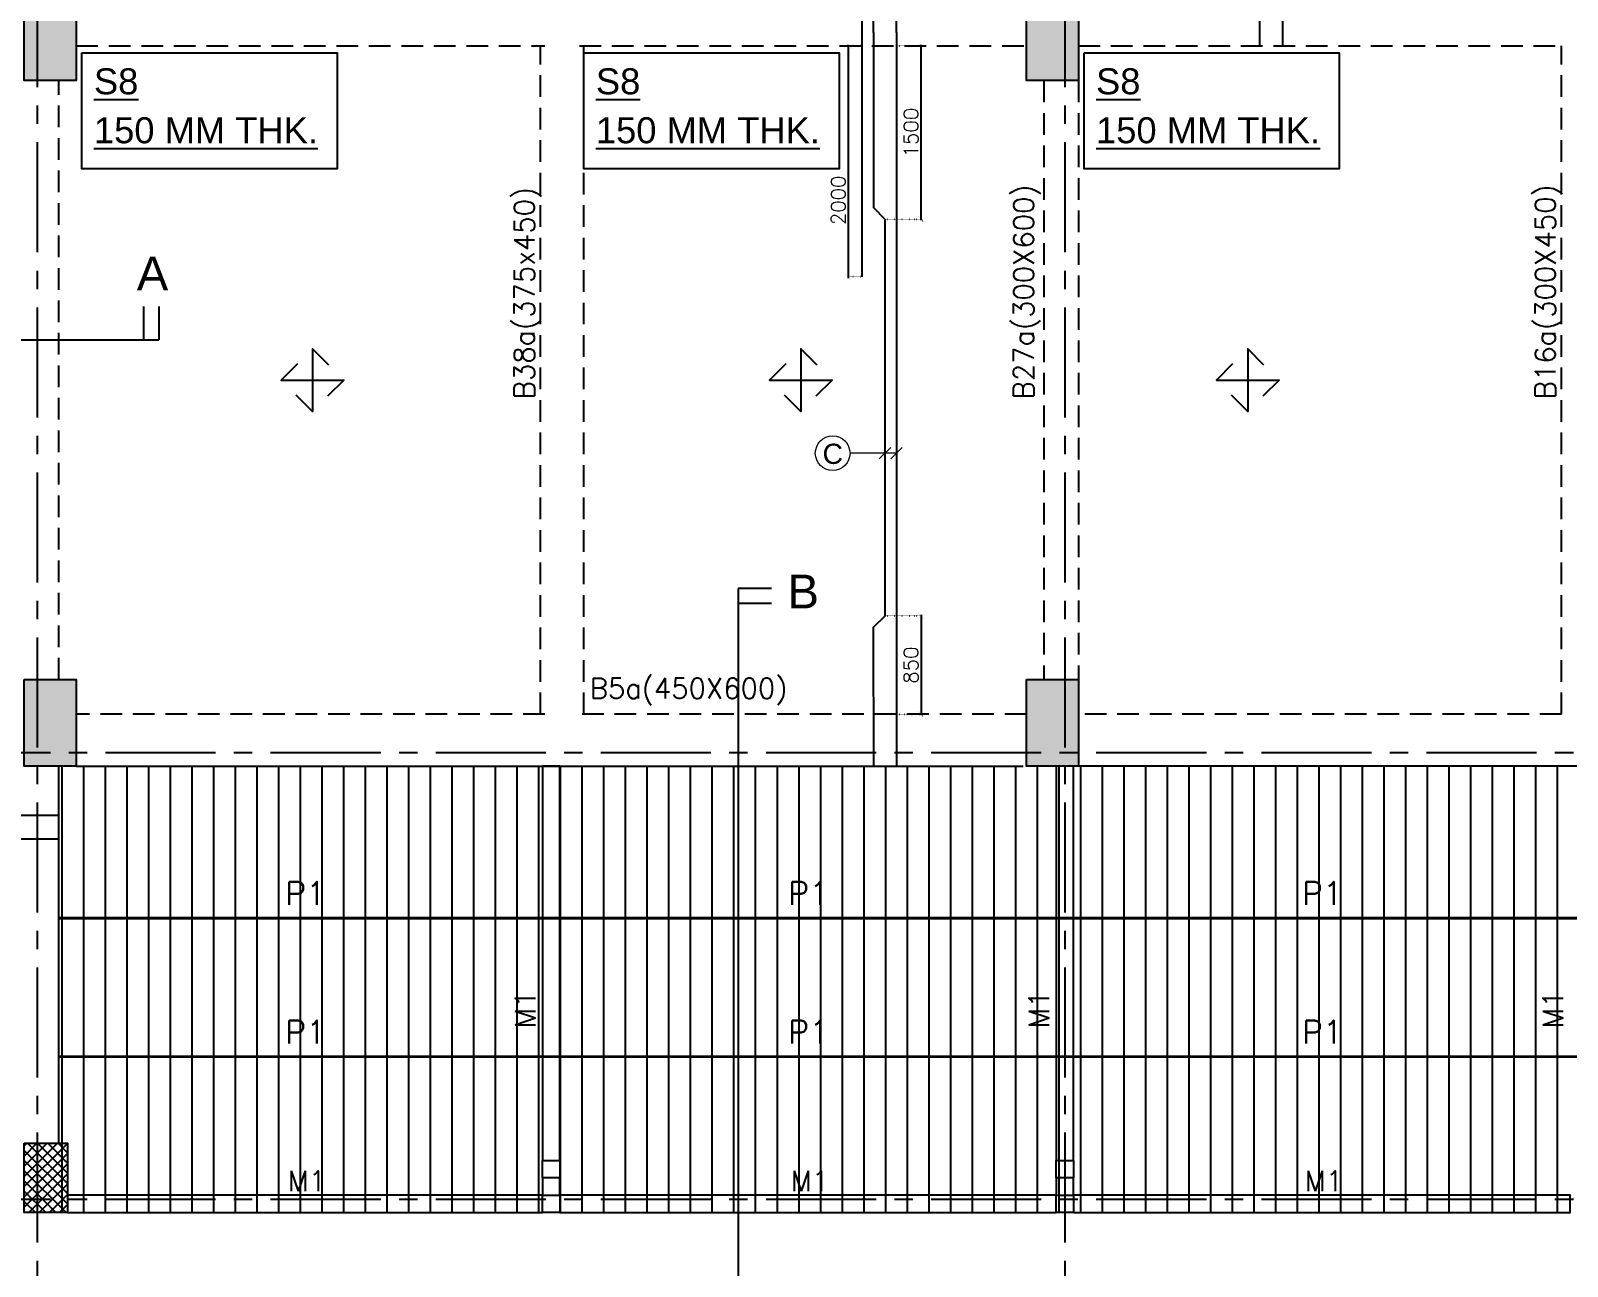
# Model space of a CAD drawing. Header units: millimetres. Extents: x 1921121 to 2008675, y -1544779 to -1482871.
# Drawn here: x 1956858 to 1970152, y -1523700 to -1513003 of the extents above; entities that cross this region are included whole.
import ezdxf

# ---------------------------------------------------------------- set-up
doc = ezdxf.new("R2010")
doc.units = ezdxf.units.MM
doc.header["$MEASUREMENT"] = 0
doc.header["$PDMODE"] = 98
for name, pattern in [('1', [0]), ('ACAD_ISO02W100', [15, 12, -3]), ('CENTER2', [28.575, 19.05, -3.175, 3.175, -3.175]), ('CONTINOUS', [0]), ('DOT', [0.25, 0, -0.25]), ('HIDDEN', [0.375, 0.25, -0.125])]:
    doc.linetypes.add(name, pattern=pattern)
for name, color, linetype in [('BEAM NO', 7, '1'), ('BEAM-300X1075', 211, 'Continuous'), ('BEAM-300X450', 6, 'Continuous'), ('BEAM-300X600', 4, 'Continuous'), ('BEAM-450X600', 22, 'Continuous'), ('COL.NO.', 6, 'Continuous'), ('DIM', 191, 'Continuous'), ('Hatch', 8, 'Continuous'), ('s-steel', 1, 'Continuous'), ('SHED', 7, 'Continuous'), ('SLAB NO.', 4, 'Continuous'), ('STEEL', 1, 'Continuous'), ('STR.COLUMN', 1, 'Continuous'), ('Text', 7, 'Continuous')]:
    doc.layers.add(name, color=color, linetype=linetype)
for name, color, linetype, lineweight in [('BRICK WALL_MOFA', 8, 'Continuous', 30), ('CENTER_LINE', 8, 'CENTER2', 25), ('GRID', 252, 'ACAD_ISO02W100', 9), ('LEADER', 191, 'Continuous', 15), ('S-B5-230X600', 120, 'HIDDEN', 25), ('SLAB STEEL MARK', 133, 'Continuous', 30)]:
    doc.layers.add(name, color=color, linetype=linetype, lineweight=lineweight)
doc.layers.add('REV CLOUD_MOFA', color=7, linetype='Continuous', true_color=0xff0f0f)
doc.styles.add('DEEPAK', font='arial.ttf')
doc.styles.add('ROMANS', font='romans.shx')
doc.styles.add('RS', font='romans.shx', dxfattribs={"width": 0.9})
doc.styles.add('style1', font='arial.ttf')
doc.dimstyles.new('KRUNAL-MM', dxfattribs={"dimtxt": 50, "dimasz": 35, "dimexe": 25, "dimexo": 0, "dimgap": 15, "dimtad": 1, "dimdec": 0, "dimzin": 0, "dimdsep": 46, "dimtxsty": 'RS', "dimblk": 'OBLIQUE', "dimcen": 0, "dimdle": 25, "dimclrd": 256, "dimclre": 256, "dimclrt": 7, "dimadec": 0, "dimazin": 0, "dimtfac": 1, "dimtdec": 0, "dimtix": 1, "dimtmove": 0, "dimatfit": 2, "dimfxl": 1, "dimtolj": 1, "dimtzin": 0, "dimlwd": -1, "dimlwe": -1, "dimarcsym": 0})
doc.dimstyles.new('pag', dxfattribs={"dimtxt": 180, "dimasz": 150, "dimexe": 100, "dimexo": 0, "dimgap": 50, "dimtad": 1, "dimdec": 0, "dimzin": 0, "dimdsep": 46, "dimtxsty": 'ROMANS', "dimblk": 'OBLIQUE', "dimcen": 0, "dimdle": 100, "dimclrd": 256, "dimclre": 256, "dimclrt": 256, "dimadec": 0, "dimazin": 0, "dimtfac": 1, "dimtdec": 0, "dimtmove": 2, "dimatfit": 3, "dimfxl": 1, "dimtolj": 1, "dimtzin": 0, "dimlwd": -1, "dimlwe": -1, "dimarcsym": 0})

# ---------------------------------------------------------------- blocks, each defined once
blk = doc.blocks.new('FIRST FLOOR COLUMNS')
at = {"layer": 'CENTER_LINE', "ltscale": 50}
for p, q in [((29335, -29628), (29335, 16038)), ((38225, -29628), (38225, 16038)), ((68022, -18245), (-4699, -18245)), ((68022, -22110), (-4699, -22110))]:
    blk.add_line(p, q, dxfattribs=at)
blk = doc.blocks.new('*U4')
at = {"layer": 'STEEL'}
for points in [[(707738, 27916), (707888, 27766), (707888, 28344), (708038, 28194)], [(707749, 28205), (707599, 28055), (708177, 28055), (708027, 27905)]]:
    blk.add_lwpolyline(points, dxfattribs=at)
blk = doc.blocks.new('_Oblique')
at = {"color": 0, "linetype": 'ByBlock', "lineweight": -2}
blk.add_line((-0.5, -0.5), (0.5, 0.5), dxfattribs=at)
blk = doc.blocks.new('*D151')
at = {"layer": 'Defpoints', "color": 0, "linetype": 'DOT', "ltscale": 5, "transparency": 16777216}
for p in [(1964248, -1518070), (1964348, -1518920), (1964561, -1518920)]:
    blk.add_point(p, dxfattribs=at)
at = {"layer": 'DIM', "color": 191, "linetype": 'DOT', "ltscale": 5, "transparency": 16777216}
for p, q in [((1964258, -1518070), (1964571, -1518070)), ((1964358, -1518920), (1964571, -1518920))]:
    blk.add_line(p, q, dxfattribs=at)
at = {"layer": 'DIM', "color": 191, "ltscale": 5, "transparency": 16777216}
blk.add_line((1964561, -1518060), (1964561, -1518930), dxfattribs=at)
at = {"layer": 'DIM', "color": 191, "linetype": 'DOT', "ltscale": 5, "transparency": 16777216, "xscale": 50, "yscale": 50, "zscale": 50}
for p, rotation in [((1964561, -1518070), 90), ((1964561, -1518920), 270)]:
    blk.add_blockref('_Oblique', p, dxfattribs=dict(at, rotation=rotation))
at = {"layer": 'DIM', "color": 7, "linetype": 'DOT', "ltscale": 5, "transparency": 16777216, "insert": (1964473, -1518495), "char_height": 125, "attachment_point": 5, "rotation": 90, "style": 'ROMANS'}
blk.add_mtext('\\A1;850', dxfattribs=at)
blk = doc.blocks.new('*D152')
at = {"layer": 'Defpoints', "color": 0, "linetype": 'DOT', "ltscale": 5, "transparency": 16777216}
for p in [(1964348, -1513135), (1964561, -1513135), (1964248, -1514635)]:
    blk.add_point(p, dxfattribs=at)
at = {"layer": 'DIM', "color": 191, "linetype": 'DOT', "ltscale": 5, "transparency": 16777216}
for p, q in [((1964358, -1513135), (1964571, -1513135)), ((1964258, -1514635), (1964571, -1514635))]:
    blk.add_line(p, q, dxfattribs=at)
at = {"layer": 'DIM', "color": 191, "ltscale": 5, "transparency": 16777216}
blk.add_line((1964561, -1514645), (1964561, -1513125), dxfattribs=at)
at = {"layer": 'DIM', "color": 191, "linetype": 'DOT', "ltscale": 5, "transparency": 16777216, "xscale": 50, "yscale": 50, "zscale": 50}
for p, rotation in [((1964561, -1513135), 90), ((1964561, -1514635), 270)]:
    blk.add_blockref('_Oblique', p, dxfattribs=dict(at, rotation=rotation))
at = {"layer": 'DIM', "color": 7, "linetype": 'DOT', "ltscale": 5, "transparency": 16777216, "insert": (1964474, -1513885), "char_height": 125, "attachment_point": 5, "rotation": 90, "style": 'ROMANS'}
blk.add_mtext('\\A1;1500', dxfattribs=at)
blk = doc.blocks.new('*D154')
at = {"layer": 'Defpoints', "color": 0, "linetype": 'DOT', "ltscale": 5, "transparency": 16777216}
for p in [(1963933, -1513135), (1964048, -1513135), (1964048, -1515135)]:
    blk.add_point(p, dxfattribs=at)
at = {"layer": 'DIM', "color": 191, "linetype": 'DOT', "ltscale": 5, "transparency": 16777216}
for p, q in [((1964038, -1513135), (1963923, -1513135)), ((1964038, -1515135), (1963923, -1515135))]:
    blk.add_line(p, q, dxfattribs=at)
at = {"layer": 'DIM', "color": 191, "ltscale": 5, "transparency": 16777216}
blk.add_line((1963933, -1515145), (1963933, -1513125), dxfattribs=at)
at = {"layer": 'DIM', "color": 191, "linetype": 'DOT', "ltscale": 5, "transparency": 16777216, "xscale": 50, "yscale": 50, "zscale": 50}
for p, rotation in [((1963933, -1513135), 90), ((1963933, -1515135), 270)]:
    blk.add_blockref('_Oblique', p, dxfattribs=dict(at, rotation=rotation))
at = {"layer": 'DIM', "color": 7, "linetype": 'DOT', "ltscale": 5, "transparency": 16777216, "insert": (1963845, -1514472), "char_height": 125, "attachment_point": 5, "rotation": 90, "style": 'ROMANS'}
blk.add_mtext('\\A1;2000', dxfattribs=at)
blk = doc.blocks.new('ARCH COL')
at = {"layer": 'STR.COLUMN', "transparency": 33554687}
h = blk.add_hatch(color=256, dxfattribs=at)
h.dxf.hatch_style = 1
h.paths.add_polyline_path([(262022, -12425), (262472, -12425), (262472, -11675), (262022, -11675)])
h = blk.add_hatch(color=256, dxfattribs=at)
h.dxf.hatch_style = 1
h.paths.add_polyline_path([(270692, -12425), (271142, -12425), (271142, -11675), (270692, -11675)])
h = blk.add_hatch(color=256, dxfattribs=at)
h.dxf.hatch_style = 1
h.paths.add_polyline_path([(262022, -18360), (262472, -18360), (262472, -17610), (262022, -17610)])
h = blk.add_hatch(color=256, dxfattribs=at)
h.dxf.hatch_style = 1
h.paths.add_polyline_path([(270692, -18360), (271142, -18360), (271142, -17610), (270692, -17610)])
h = blk.add_hatch(dxfattribs=at)
h.set_pattern_fill('ANSI37', color=8, scale=500)
h.set_pattern_definition([(45, (-1689900.164, 1171002.454), (-44.1941738, 44.1941738), []), (135, (-1689900.164, 1171002.454), (-44.1941738, -44.1941738), [])])
h.paths.add_polyline_path([(262022, -21625), (262397, -21625), (262397, -22225), (262022, -22225)])
at = {"layer": 'STR.COLUMN', "color": 5}
for points in [[(262022, -11675), (262472, -11675), (262472, -12425), (262022, -12425), (262022, -11675)], [(270692, -11675), (271142, -11675), (271142, -12425), (270692, -12425), (270692, -11675)], [(262022, -17610), (262472, -17610), (262472, -18360), (262022, -18360), (262022, -17610)], [(270692, -17610), (271142, -17610), (271142, -18360), (270692, -18360), (270692, -17610)], [(262022, -21625), (262397, -21625), (262397, -22225), (262022, -22225), (262022, -21625)]]:
    blk.add_lwpolyline(points, dxfattribs=at)
blk = doc.blocks.new('A$C02ad8bd7')
at = {"layer": 'BEAM NO', "ltscale": 500, "style": 'ROMANS'}
for s, rotation, p in [('B27a(300X600)', 90, (37723, -8064, 0)), ('B16a(300X450)', 90, (42238, -8063, 0)), ('B38a(375x450)', 90, (33403, -8063, 0)), ('B5a(450X600)', 360, (33882, -10654, 0))]:
    blk.add_text(s, height=175, rotation=rotation, dxfattribs=at).set_placement(p)
at = {"layer": 'BEAM NO', "ltscale": 5, "style": 'ROMANS'}
for rotation, p in [(90, (33412, -13510, 0)), (90, (37857, -13510, 0)), (90, (42303, -13510, 0)), (360, (31270, -14918, 0)), (360, (35622, -14918, 0)), (360, (40068, -14918, 0))]:
    blk.add_text('M1', height=175, rotation=rotation, dxfattribs=at).set_placement(p)
at = {"layer": 'SHED', "color": 7, "style": 'ROMANS'}
for p in [(31248, -12441, 0), (35600, -12441, 0), (40045, -12441, 0), (31248, -13641, 0), (35600, -13641, 0), (40045, -13641, 0)]:
    blk.add_text('P1', height=200, rotation=360, dxfattribs=at).set_placement(p)

msp = doc.modelspace()

# ---------------------------------------------------------------- hatches: boundary and pattern name
at = {"layer": 'Hatch', "transparency": 33554559}
h = msp.add_hatch(dxfattribs=at)
h.set_pattern_fill('ANSI31', color=256, scale=1500, angle=45)
h.set_pattern_definition([(90, (4879.53, -101261.54), (-187.5, 1e-14), [])])
h.paths.add_polyline_path([(1957102.1, -1519370.3), (1988352.1, -1519370.3), (1988352.1, -1523235.3), (1957102.1, -1523235.3)])

# ---------------------------------------------------------------- linework, layer by layer
at = {"layer": 'BEAM-300X1075', "linetype": 'HIDDEN', "ltscale": 750}
msp.add_line((1957102.1, -1518620.3), (1957102.1, -1513435.3), dxfattribs=at)
at = {"layer": 'BEAM-300X1075', "linetype": 'CONTINOUS', "ltscale": 750}
msp.add_line((1957102.1, -1522635.3), (1957102.1, -1519370.3), dxfattribs=at)
at = {"layer": 'BEAM-300X450', "linetype": 'HIDDEN', "ltscale": 750}
for p, q in [((1961266.7, -1518920.3), (1961266.7, -1513135.3)), ((1961641.7, -1518920.3), (1961641.7, -1513135.3)), ((1970102.1, -1518920.3), (1970102.1, -1513135.3))]:
    msp.add_line(p, q, dxfattribs=at)
at = {"layer": 'BEAM-300X600', "linetype": 'HIDDEN', "ltscale": 750}
for p, q in [((1965622.1, -1513435.3), (1965622.1, -1518620.3)), ((1965922.1, -1513435.3), (1965922.1, -1518620.3))]:
    msp.add_line(p, q, dxfattribs=at)
at = {"layer": 'BEAM-450X600', "linetype": 'HIDDEN', "ltscale": 750}
for p, q in [((1957252.1, -1513135.3), (1961304.7, -1513135.3)), ((1961604.7, -1513135.3), (1965472.1, -1513135.3)), ((1965922.1, -1513135.3), (1970102.1, -1513135.3)), ((1961304.7, -1518920.3), (1957252.1, -1518920.3)), ((1965472.1, -1518920.3), (1961604.7, -1518920.3)), ((1970102.1, -1518920.3), (1965922.1, -1518920.3))]:
    msp.add_line(p, q, dxfattribs=at)
at = {"layer": 'BEAM-450X600', "linetype": 'CONTINOUS', "ltscale": 750}
for p, q in [((1957252.1, -1519370.3), (1965445.4, -1519370.3)), ((1974582.1, -1519370.3), (1965922.1, -1519370.3))]:
    msp.add_line(p, q, dxfattribs=at)
at = {"layer": 'COL.NO.'}
for p, q in [((1957834.2, -1515390.3), (1957834.2, -1515679.3)), ((1957964.6, -1515390.3), (1957964.6, -1515679.3)), ((1947389.9, -1515679.3), (1957964.6, -1515679.3)), ((1963266.4, -1517832.5), (1962977.4, -1517832.5)), ((1962977.4, -1517832.5), (1962977.4, -1524244.4)), ((1963266.4, -1517962.9), (1962977.4, -1517962.9))]:
    msp.add_line(p, q, dxfattribs=at)
at = {"layer": 'LEADER'}
msp.add_circle((1963795.9, -1516661), 150, dxfattribs=at)
at = {"layer": 'REV CLOUD_MOFA', "color": 102}
for points in [[(1961285.7, -1522785.3), (1961435.7, -1522785.3), (1961435.7, -1519370.3), (1961285.7, -1519370.3)], [(1965730.8, -1522785.3), (1965880.8, -1522785.3), (1965880.8, -1519370.3), (1965730.8, -1519370.3)], [(1961285.7, -1523085.3), (1961435.7, -1523085.3), (1961435.7, -1522935.3), (1961285.7, -1522935.3)], [(1965730.8, -1523085.3), (1965880.8, -1523085.3), (1965880.8, -1522935.3), (1965730.8, -1522935.3)], [(1957177.1, -1523085.3), (1957177.1, -1523235.3), (1961285.7, -1523235.3), (1961285.7, -1523085.3)], [(1961435.7, -1523085.3), (1961435.7, -1523235.3), (1965730.8, -1523235.3), (1965730.8, -1523085.3)], [(1965880.8, -1523085.3), (1965880.8, -1523235.3), (1970176, -1523235.3), (1970176, -1523085.3)]]:
    msp.add_lwpolyline(points, close=True, dxfattribs=at)
at = {"layer": 'REV CLOUD_MOFA', "color": 6}
for points in [[(1961285.7, -1522785.3), (1961435.7, -1522785.3), (1961435.7, -1522935.3), (1961285.7, -1522935.3)], [(1965730.8, -1522785.3), (1965880.8, -1522785.3), (1965880.8, -1522935.3), (1965730.8, -1522935.3)], [(1961285.7, -1523085.3), (1961435.7, -1523085.3), (1961435.7, -1523235.3), (1961285.7, -1523235.3)], [(1965730.8, -1523085.3), (1965880.8, -1523085.3), (1965880.8, -1523235.3), (1965730.8, -1523235.3)]]:
    msp.add_lwpolyline(points, close=True, dxfattribs=at)
at = {"layer": 's-steel'}
for points in [[(1967490.7, -1513135.3), (1967490.7, -1512135.3), (1967590.7, -1512035.3), (1967590.8, -1508800.3), (1967490.5, -1508700.3), (1967490.5, -1507700.3)], [(1967690.7, -1513135.3), (1967690.7, -1507700.3)], [(1964147.9, -1513020.3), (1964147.9, -1511635.3), (1964247.9, -1511535.3), (1964248, -1509300.3), (1964147.7, -1509200.3), (1964147.7, -1507925.3)], [(1964347.9, -1513020.3), (1964347.9, -1507925.3)], [(1964047.9, -1511185.3), (1964047.9, -1515135.3)], [(1964147.9, -1513020.3), (1964147.9, -1514535.3), (1964247.9, -1514635.3), (1964248, -1518070.4), (1964147.7, -1518170.4), (1964147.8, -1519370.3)], [(1964347.9, -1513020.3), (1964347.9, -1519370.3)], [(1957102.1, -1519798.5), (1956451.9, -1519798.5), (1956351.9, -1519898.5), (1953966.3, -1519898.5), (1953866.3, -1519798.5), (1952836.7, -1519798.5)], [(1953291.7, -1519998.5), (1957102.1, -1519998.5)]]:
    msp.add_lwpolyline(points, dxfattribs=at)
at = {"layer": 'SHED', "color": 253, "const_width": 25}
for points in [[(1988352.1, -1520685.3), (1957102.1, -1520685.3)], [(1988352.1, -1521885.3), (1957102.1, -1521885.3)]]:
    msp.add_lwpolyline(points, dxfattribs=at)
at = {"layer": 'SLAB NO.', "color": 6}
for points in [[(1957300.7, -1513196), (1959509.3, -1513196), (1959509.3, -1514198.5), (1957300.7, -1514198.5)], [(1961643.5, -1513196), (1963852.1, -1513196), (1963852.1, -1514198.5), (1961643.5, -1514198.5)], [(1965970.7, -1513196), (1968179.3, -1513196), (1968179.3, -1514198.5), (1965970.7, -1514198.5)]]:
    msp.add_lwpolyline(points, close=True, dxfattribs=at)

# ---------------------------------------------------------------- block references
at = {"layer": 'BRICK WALL_MOFA', "color": 251}
msp.add_blockref('A$C02ad8bd7', (1927812.1, -1508130.3), dxfattribs=at)
at = {"layer": 'GRID'}
msp.add_blockref('FIRST FLOOR COLUMNS', (1927582.1, -1501010.3), dxfattribs=at)
at = {"layer": 'S-B5-230X600', "xscale": 0.9375000000000001, "yscale": 0.9375000000000001, "zscale": 0.9375000000000001, "rotation": 269.9999999999999}
for p in [(1932994, -852382.8), (1937219, -852382.8), (1941085.3, -852382.8)]:
    msp.add_blockref('*U4', p, dxfattribs=at)
at = {"layer": 'STR.COLUMN'}
msp.add_blockref('ARCH COL', (1694779.7, -1501010.3), dxfattribs=at)

# ---------------------------------------------------------------- texts
at = {"layer": 'SLAB NO.', "color": 6, "style": 'DEEPAK'}
for s, p in [('%%US8', (1957404.3, -1513553.9)), ('%%US8', (1961747.2, -1513553.9)), ('%%US8', (1966074.3, -1513553.9)), ('%%U150 MM THK.', (1957404.3, -1513977.8)), ('%%U150 MM THK.', (1961747.2, -1513977.8)), ('%%U150 MM THK.', (1966074.3, -1513977.8))]:
    msp.add_text(s, height=225, dxfattribs=at).set_placement(p)
at = {"layer": 'SLAB STEEL MARK', "style": 'style1'}
msp.add_text('C', height=175, dxfattribs=at).set_placement((1963708.5, -1516753.7))
at = {"layer": 'Text', "lineweight": 20, "style": 'style1'}
for s, p in [('A', (1957774.7, -1515252.2)), ('B', (1963404.5, -1518004.9))]:
    msp.add_text(s, height=293.4, dxfattribs=at).set_placement(p)

# ---------------------------------------------------------------- dimensions: what is measured, and where the dimension line sits
at = {"layer": 'DIM', "linetype": 'DOT', "ltscale": 5}
for base, p1, p2, angle, picture, middle in [((1963932.8, -1513135.3), (1964047.9, -1515135.3), (1964047.9, -1513135.3), 90, '*D154', (1963932.8, -1514472)), ((1964561, -1513135.3), (1964247.9, -1514635.3), (1964347.9, -1513135.3), 90, '*D152', (1964561, -1513885.3)), ((1964560.8, -1518920.3), (1964248, -1518070.4), (1964347.6, -1518920.3), 270, '*D151', (1964560.8, -1518495.4))]:
    dim = msp.add_linear_dim(base=base, p1=p1, p2=p2, angle=angle, dimstyle='pag', override={"dimtxt": 125, "dimasz": 50, "dimexe": 10, "dimexo": 10, "dimgap": 25, "dimtxsty": 'ROMANS', "dimdle": 10, "dimclrd": 191, "dimclre": 191, "dimclrt": 7, "dimtix": 1, "dimtmove": 1}, dxfattribs=at)
    dim.commit()
    dim.dimension.update_dxf_attribs({"geometry": picture, "text_midpoint": middle, "dimtype": 128})

# ---------------------------------------------------------------- leaders
at = {"layer": 'LEADER'}
for points in [[(1964247.9, -1516661), (1963945.9, -1516661)], [(1964347.9, -1516661), (1963945.9, -1516661)]]:
    msp.add_leader(points, dimstyle='KRUNAL-MM', override={"dimasz": 100, "dimtad": 0, "dimldrblk": 'Oblique', "dimfxl": 0.059055, "dimarcsym": 1}, dxfattribs=at)

doc.saveas('drawing.dxf')
